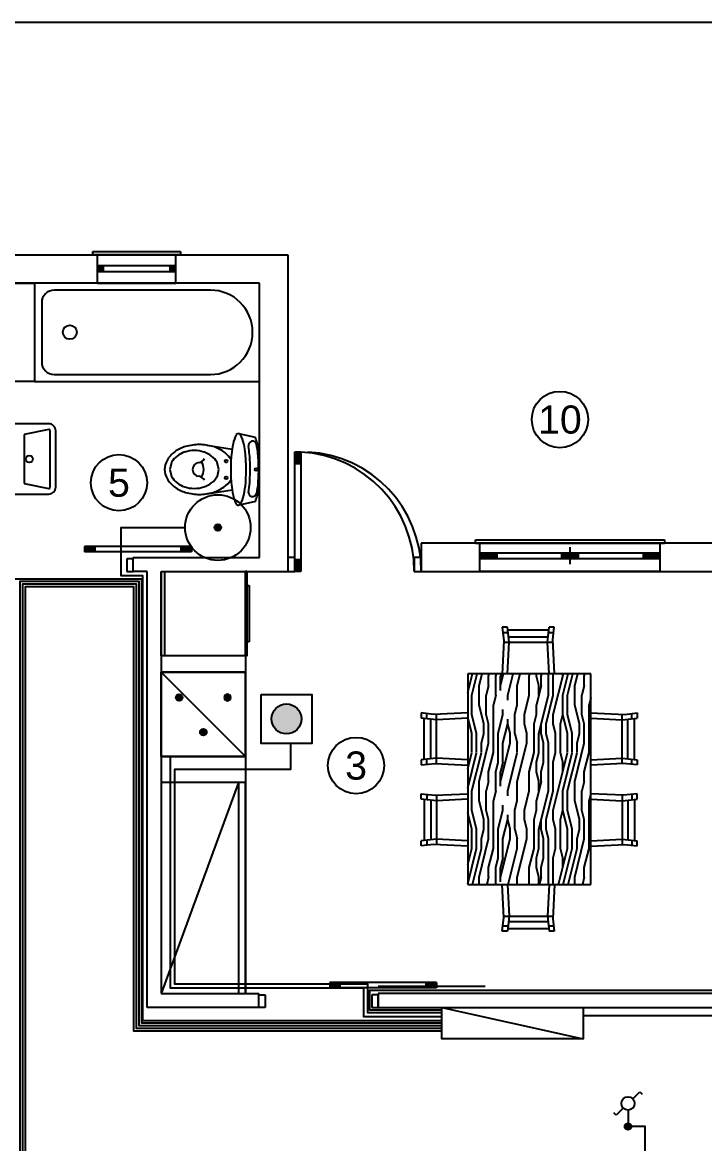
# Model space of a CAD drawing. Header units: millimetres. Extents: x 10 to 1430, y 10 to 287.
# Drawn here: x 162.5 to 265.6, y 117.6 to 287 of the extents above; entities that cross this region are included whole.
import ezdxf
from ezdxf.enums import TextEntityAlignment as Align

# ---------------------------------------------------------------- set-up
doc = ezdxf.new("R2010")
doc.units = ezdxf.units.MM
doc.header["$MEASUREMENT"] = 0
for name, color, linetype in [('Bathroom', 253, 'Continuous'), ('Doors', 253, 'Continuous'), ('Electrical', 7, 'Continuous'), ('Furnitures', 253, 'Continuous'), ('Kitchen', 253, 'Continuous'), ('Label', 10, 'Continuous'), ('Walls', 253, 'Continuous'), ('Windows', 253, 'Continuous')]:
    doc.layers.add(name, color=color, linetype=linetype)
doc.styles.get("Standard").update_dxf_attribs({"font": 'arial.ttf'})

# ---------------------------------------------------------------- blocks, each defined once
blk = doc.blocks.new('Cnnection Point')
h = blk.add_hatch(color=256)
h.dxf.hatch_style = 1
h.paths.add_polyline_path([(222.61, 128.46, 1), (223.61, 128.46, 1)])
blk.add_circle((223.11, 128.46), 0.5)
blk = doc.blocks.new('Alle Retour')
for points in [[(0.71, 0.71), (1.77, 1.77)], [(1.77, 1.77), (2.12, 1.41)], [(-1.77, -1.77), (-2.12, -1.41)], [(-0.71, -0.71), (-1.77, -1.77)], [(0, -1), (0, -3)]]:
    blk.add_lwpolyline(points)
blk.add_circle((0, 0), 1)
blk.add_blockref('Cnnection Point', (-223.11, -131.96))

msp = doc.modelspace()

# ---------------------------------------------------------------- hatches: boundary and pattern name
h = msp.add_hatch(color=256)
h.dxf.hatch_style = 1
h.paths.add_polyline_path([(204.65, 181.78, 1), (200.13, 181.78, 1)])
at = {"layer": 'Furnitures'}
h = msp.add_hatch(dxfattribs=at)
h.set_pattern_fill('PANEL', color=256, scale=14.456127, angle=-270, style=0, pattern_type=2)
h.set_pattern_definition([(90, (613.122, -90.758), (-14.45613, 8e-15), [2.89123, -4.33684, 1.44561, -5.78245]), (90, (612.761, -80.638), (-14.45613, 8e-15), [2.89123, -11.5649]), (90, (612.038, -82.084), (-14.45613, 8e-15), [1.4456, -13.0105]), (90, (611.677, -90.035), (-14.45613, 8e-15), [0.7228, -10.11929, 0.7228, -2.89123]), (90, (610.954, -84.975), (-14.45613, 8e-15), [2.89123, -4.33684, 0.7228, -6.50526]), (90, (610.592, -88.589), (-14.45613, 8e-15), [2.1684, -12.2877]), (90, (610.231, -84.975), (-14.45613, 8e-15), [4.33684, -10.1193]), (90, (609.87, -89.312), (-14.45613, 8e-15), [2.89123, -11.5649]), (90, (609.508, -83.53), (-14.45613, 8e-15), [7.22806, -7.22806]), (90, (608.785, -87.866), (-14.45613, 8e-15), [1.44561, -4.33684, 2.89123, -5.78245]), (90, (608.424, -77.747), (-14.45613, 8e-15), [2.89123, -11.5649]), (90, (608.063, -80.638), (-14.45613, 8e-15), [1.4456, -13.0105]), (90, (607.701, -83.53), (-14.45613, 8e-15), [1.4456, -13.0105]), (90, (607.34, -90.758), (-14.45613, 8e-15), [2.89123, -11.5649]), (90, (606.978, -83.53), (-14.45613, 8e-15), [2.89123, -11.5649]), (90, (606.256, -83.53), (-14.45613, 8e-15), [2.89123, -2.89123, 2.89123, -5.78245]), (90, (605.533, -86.42), (-14.45613, 8e-15), [1.44561, -7.22806, 2.89123, -2.89123]), (90, (605.171, -83.53), (-14.45613, 8e-15), [4.33684, -10.1193]), (90, (604.449, -83.53), (-14.45613, 8e-15), [2.89123, -11.5649]), (90, (604.087, -89.312), (-14.45613, 8e-15), [4.33684, -5.78245, 1.44561, -2.89123]), (90, (603.364, -89.312), (-14.45613, 8e-15), [7.22806, -7.22806]), (90, (603.003, -80.638), (-14.45613, 8e-15), [1.4456, -13.0105]), (90, (602.641, -84.975), (-14.45613, 8e-15), [2.89123, -11.5649]), (90, (602.28, -87.866), (-14.45613, 8e-15), [1.44561, -5.78245, 1.44561, -5.78245]), (90, (601.919, -89.312), (-14.45613, 8e-15), [1.44561, -4.33684, 2.89123, -5.78245]), (90, (601.557, -86.42), (-14.45613, 8e-15), [1.44561, -7.22806, 1.44561, -4.33684]), (90, (601.196, -83.53), (-14.45613, 8e-15), [4.33684, -10.1193]), (90, (600.473, -89.312), (-14.45613, 8e-15), [2.89123, -11.5649]), (90, (600.112, -82.084), (-14.45613, 8e-15), [1.4456, -13.0105]), (90, (599.75, -79.193), (-14.45613, 8e-15), [1.4456, -13.0105]), (104.03624, (612.038, -80.6383), (5e-10, 14.456127), [1.489, -58.11516]), (104.03624, (608.7853, -79.1926), (5e-10, 14.456127), [1.489, -58.11516]), (104.0362, (600.1117, -80.6383), (5e-10, 14.456127), [1.489, -58.11516]), (104.03624, (605.5327, -84.975), (5e-10, 14.456127), [1.489, -58.11516]), (104.0362, (603.3643, -82.084), (5e-10, 14.456127), [1.489, -58.11516]), (104.0362, (604.4485, -80.6383), (5e-10, 14.456127), [1.489, -58.11516]), (104.03624, (601.9187, -87.8663), (5e-10, 14.456127), [1.489, -58.11516]), (104.0362, (602.6415, -82.084), (5e-10, 14.456127), [1.489, -58.11516]), (104.03624, (608.0625, -79.1926), (5e-10, 14.456127), [2.97796, -56.62618]), (104.03624, (606.9783, -80.6383), (5e-10, 14.456127), [2.97796, -56.62618]), (104.03624, (606.2555, -80.6383), (5e-10, 14.456127), [2.97796, -56.62618]), (255.96376, (610.9538, -84.975), (5e-10, -14.456127), [1.48898, -2.97796, 1.48898, -53.64821]), (255.96376, (608.7853, -87.8663), (5e-10, -14.456127), [1.489, -58.11516]), (255.96376, (602.28, -87.8663), (5e-10, -14.456127), [2.97796, -56.62618]), (284.03624, (612.7608, -80.6383), (-5e-10, -14.456127), [1.489, -58.11516]), (75.96376, (612.7608, -77.747), (-5e-10, 14.456127), [1.489, -58.11516]), (75.96376, (607.701, -82.084), (-5e-10, 14.456127), [1.489, -58.11516]), (75.9638, (605.1713, -79.1926), (-5e-10, 14.456127), [1.489, -58.11516]), (75.96376, (604.087, -84.975), (-5e-10, 14.456127), [1.489, -58.11516]), (75.96376, (602.28, -86.4207), (-5e-10, 14.456127), [1.489, -58.11516]), (75.9638, (601.5573, -84.975), (-5e-10, 14.456127), [1.489, -58.11516]), (75.96376, (604.087, -84.975), (-5e-10, 14.456127), [1.489, -58.11516]), (75.9638, (601.9187, -80.6383), (-5e-10, 14.456127), [5.95592, -53.6482]), (75.96376, (611.6766, -89.312), (-5e-10, 14.456127), [5.95592, -53.6482]), (75.96376, (610.5924, -87.8663), (-5e-10, 14.456127), [5.95592, -53.6482]), (75.96376, (609.8696, -86.4207), (-5e-10, 14.456127), [1.48898, -2.97796, 2.97796, -52.15923]), (75.96376, (608.7853, -86.4207), (-5e-10, 14.456127), [2.97796, -2.97796, 2.97796, -50.67025]), (75.96376, (607.3397, -87.8663), (-5e-10, 14.456127), [5.95592, -53.6482]), (75.96376, (606.2555, -89.312), (-5e-10, 14.456127), [5.95592, -53.6482]), (75.96376, (605.5327, -89.312), (-5e-10, 14.456127), [5.95592, -53.6482]), (75.9638, (601.196, -79.1926), (-5e-10, 14.456127), [1.489, -58.11516]), (75.9638, (599.7503, -77.747), (-3e-06, 14.456127), [2.97796, -56.62618]), (75.9638, (600.473, -86.4207), (-3e-06, 14.456127), [2.97796, -56.62618]), (75.9638, (613.1222, -87.8663), (-3e-07, 14.456127), [5.95592, -53.6482]), (75.9638, (603.003, -79.1926), (-3e-07, 14.456127), [4.46694, -55.1372]), (75.9638, (604.087, -77.747), (-3e-07, 14.456127), [8.9339, -50.67025])])
h.paths.add_polyline_path([(229.79, 156.75), (248.38, 156.75), (248.38, 188.62), (229.79, 188.62)])

# ---------------------------------------------------------------- linework, layer by layer
for points in [[(10, 10), (410, 10), (410, 287), (10, 287)], [(183.46, 188.85), (196.21, 188.85), (196.21, 176.1), (183.46, 176.1)], [(198.58, 185.46), (206.2, 185.46), (206.2, 178.09), (198.58, 178.09)]]:
    msp.add_lwpolyline(points, close=True)
for points in [[(225.89, 135.83), (180.51, 135.83), (180.51, 202.92), (145.75, 202.92), (145.75, 206.89), (158.36, 206.89), (158.36, 246.74), (81.06, 246.74), (81.06, 217.38), (81.06, 217.38)], [(225.89, 136.16), (180.67, 136.16), (180.67, 203.41), (177.4, 203.41), (177.4, 210.69), (187.07, 210.69)], [(247.25, 136.99), (304.86, 136.99), (304.86, 141.59), (283.74, 141.59), (283.74, 207.16), (382.83, 207.16), (382.83, 142.19), (362.2, 142.19), (362.2, 136.15), (383.89, 136.15), (383.89, 118.99), (337.49, 118.99), (337.49, 75.28), (244.65, 75.28), (244.65, 114.41), (256.59, 114.41), (256.59, 120.2), (254, 120.2)], [(225.89, 135.43), (180.11, 135.43), (180.11, 202.52), (162.11, 202.52), (162.11, 118.42), (162.11, 114.68), (75.1, 114.68), (75.1, 52.83), (132.03, 52.83)], [(225.89, 135.03), (179.71, 135.03), (179.71, 202.12), (162.51, 202.12), (162.51, 118.42), (162.51, 114.68), (182.46, 114.68), (182.46, 84.13), (181.33, 84.13)], [(225.89, 134.63), (179.31, 134.63), (179.31, 201.72), (162.91, 201.72), (162.91, 118.42), (162.91, 115.08), (182.86, 115.08), (182.86, 72.42), (181.33, 72.42)], [(225.89, 137.39), (215.29, 137.39), (214.69, 137.39), (214.69, 140.1), (214.69, 140.3), (214.69, 141.7), (185.53, 141.7), (185.53, 174.18), (203.04, 174.18), (203.04, 178.09)], [(225.89, 136.79), (214.69, 136.79), (214.09, 136.79), (214.09, 141.1), (184.85, 141.1), (184.85, 176.1)], [(197.44, 141.7), (185.53, 141.7), (185.53, 156.08)], [(225.89, 137.81), (214.98, 137.81), (214.98, 140.81), (267.67, 140.81)]]:
    msp.add_lwpolyline(points)
for centre, radius in [((192.02, 210.69), 4.95), ((202.39, 181.78), 2.26)]:
    msp.add_circle(centre, radius)
at = {"layer": 'Bathroom'}
for p, q in [((198.33, 247.62), (164.33, 247.62)), ((164.33, 247.62), (164.33, 232.75)), ((198.33, 232.75), (198.33, 247.62)), ((164.33, 232.75), (198.33, 232.75)), ((195.13, 224.92), (194.81, 224.73)), ((195.46, 224.73), (195.13, 224.92)), ((197.69, 224.3), (195.24, 224.85)), ((190.34, 223.15), (194.17, 222.54)), ((185.03, 220.52), (184.77, 219.47)), ((192.17, 219.47), (191.9, 220.52)), ((184.77, 219.47), (185.03, 218.41)), ((191.96, 218.48), (192.17, 219.47)), ((196.23, 217.46), (196.3, 219.47)), ((196.84, 217.46), (196.9, 219.47)), ((198.13, 217.46), (198.19, 219.47)), ((198.27, 217.46), (198.33, 219.47)), ((190.34, 215.79), (194.17, 216.4)), ((194.81, 214.21), (195.13, 214.01)), ((195.13, 214.01), (195.46, 214.21)), ((197.69, 214.63), (195.24, 214.08))]:
    msp.add_line(p, q, dxfattribs=at)
msp.add_lwpolyline([(190.9, 246.56), (167.31, 246.56, 0.414214), (165.4, 244.65), (165.4, 235.72, 0.414214), (167.31, 233.81), (190.9, 233.81, 1)], format="xyb", close=True, dxfattribs=at)
for points in [[(161.15, 215.75), (166.46, 215.75, 0.414214), (167.52, 216.81), (167.52, 225.31, 0.414214), (166.46, 226.37), (161.15, 226.37)], [(162.75, 217.37), (166.46, 216.6, 0.414214), (166.67, 216.81), (166.67, 225.31, 0.414214), (166.46, 225.52), (162.75, 224.76)]]:
    msp.add_lwpolyline(points, format="xyb", dxfattribs=at)
msp.add_lwpolyline([(162.75, 224.76), (162.75, 217.37)], dxfattribs=at)
for centre, radius in [((169.65, 240.19), 1.06), ((163.53, 221.06), 0.531), ((193.28, 220.74), 0.203), ((197.82, 219.47), 0.2), ((193.28, 218.19), 0.203)]:
    msp.add_circle(centre, radius, dxfattribs=at)
for centre, radius, start, end in [((199.81, 222.15), 5.62, 152.7534, 167.9591), ((190.46, 222.15), 5.62, 12.0409, 27.2466), ((197.28, 223.1), 0.638, 18.2456, 190.208), ((192.5, 222.15), 5.62, 12.0409, 22.5007), ((187.92, 218.78), 4.13, 125.7111, 150.0493), ((188.7, 217.69), 5.47, 106.5817, 125.7111), ((188.17, 218.5), 3.79, 107.7788, 127.7446), ((188.47, 217.57), 4.76, 90, 107.7788), ((189.22, 215.97), 7.26, 90, 106.5817), ((188.47, 217.57), 4.76, 72.2212, 90), ((189.22, 215.97), 7.26, 73.4183, 90), ((188.76, 218.5), 3.79, 52.2554, 72.2212), ((189.73, 217.69), 5.47, 54.2889, 73.4183), ((190.51, 218.78), 4.13, 31.9338, 54.2889), ((207.35, 220.54), 13.33, 167.9591, 174.9509), ((182.92, 220.54), 13.33, 5.0491, 12.0409), ((183.53, 220.54), 13.33, 5.0491, 10.4251), ((184.81, 220.54), 13.33, 5.0491, 11.8623), ((184.96, 220.54), 13.33, 5.0491, 12.0409), ((186.73, 219.47), 2.75, 150.0493, 180), ((187.71, 219.09), 3.04, 127.7446, 151.8502), ((189.22, 219.47), 1.03, 90, 270), ((188.93, 221.66), 1.2, 283.881, 332.1328), ((187.86, 219.47), 2.03, 325.4011, 34.5989), ((189.22, 219.09), 3.04, 28.1498, 52.2554), ((219.52, 219.47), 25.55, 174.9509, 180), ((170.75, 219.47), 25.55, 0, 5.0491), ((171.36, 219.47), 25.55, 0, 5.0491), ((172.64, 219.47), 25.55, 0, 5.0491), ((172.79, 219.47), 25.55, 0, 5.0491), ((186.73, 219.47), 2.75, 180, 209.9507), ((189.09, 220.02), 3.26, 307.7446, 331.8502), ((219.52, 219.47), 25.55, 180, 185.0491), ((187.92, 220.16), 4.13, 209.9507, 234.2889), ((187.71, 219.84), 3.04, 208.1498, 232.2554), ((188.7, 221.25), 5.47, 234.2889, 253.4183), ((188.17, 220.44), 3.79, 232.2554, 252.2212), ((188.47, 221.37), 4.76, 252.2212, 270), ((188.47, 221.37), 4.76, 270, 287.7788), ((188.93, 217.28), 1.2, 27.8672, 76.119), ((188.76, 220.44), 3.79, 287.7788, 307.7446), ((189.73, 221.25), 5.47, 286.5817, 305.7111), ((190.34, 220.39), 4.42, 305.7111, 326.2699), ((207.35, 218.39), 13.33, 185.0491, 192.0409), ((180.94, 218.81), 15.35, 347.9591, 354.9509), ((181.55, 218.81), 15.35, 349.4662, 354.9509), ((182.84, 218.81), 15.35, 348.8945, 354.9509), ((182.98, 218.81), 15.35, 347.9591, 354.9509), ((189.22, 222.96), 7.26, 253.4183, 270), ((189.22, 222.96), 7.26, 270, 286.5817), ((199.81, 216.78), 5.62, 192.0409, 207.2466), ((190.46, 216.78), 5.62, 332.7534, 347.9591), ((197.28, 216.02), 0.638, 169.792, 341.7544), ((192.5, 216.78), 5.62, 337.4993, 347.9591)]:
    msp.add_arc(centre, radius, start, end, dxfattribs=at)
at = {"layer": 'Doors'}
for p, q in [((203.65, 204.06), (203.65, 222.12)), ((203.65, 222.12), (204.55, 222.12)), ((203.83, 220.32), (203.83, 222.12)), ((204.01, 220.32), (204.01, 222.12)), ((204.19, 220.32), (204.19, 222.12)), ((204.37, 220.32), (204.37, 222.12)), ((204.55, 222.12), (204.55, 204.06)), ((204.55, 220.32), (203.65, 220.32)), ((188.02, 207.83), (171.87, 207.83)), ((171.87, 207.83), (171.87, 207.02)), ((171.87, 207.67), (173.49, 207.67)), ((173.49, 207.51), (171.87, 207.51)), ((171.87, 207.35), (173.49, 207.35)), ((173.49, 207.19), (171.87, 207.19)), ((188.02, 207.02), (171.87, 207.02)), ((173.49, 207.02), (173.49, 207.83)), ((186.42, 207.83), (186.42, 207.02)), ((186.42, 207.67), (188.02, 207.67)), ((186.42, 207.51), (188.02, 207.51)), ((186.42, 207.35), (188.02, 207.35)), ((186.42, 207.19), (188.02, 207.19)), ((188.02, 207.83), (188.02, 207.02)), ((179.21, 205.98), (178.25, 205.98)), ((178.25, 205.98), (178.25, 204.06)), ((179.21, 204.06), (179.21, 205.98)), ((202.58, 206.19), (202.58, 204.06)), ((203.65, 206.19), (202.58, 206.19)), ((203.65, 205.87), (204.55, 205.87)), ((203.83, 205.87), (203.83, 204.06)), ((204.01, 205.87), (204.01, 204.06)), ((204.19, 205.87), (204.19, 204.06)), ((204.37, 205.87), (204.37, 204.06)), ((222.77, 206.19), (221.71, 206.19)), ((221.71, 206.19), (221.71, 204.06)), ((222.77, 204.06), (222.77, 206.19)), ((178.25, 204.06), (179.21, 204.06)), ((202.58, 204.06), (203.65, 204.06)), ((204.55, 204.06), (203.65, 204.06)), ((221.71, 204.06), (222.77, 204.06)), ((225.06, 141.96), (208.92, 141.96)), ((208.92, 141.96), (208.92, 141.15)), ((208.92, 141.8), (210.53, 141.8)), ((210.53, 141.63), (208.92, 141.63)), ((208.92, 141.47), (210.53, 141.47)), ((210.53, 141.31), (208.92, 141.31)), ((225.06, 141.15), (208.92, 141.15)), ((210.53, 141.15), (210.53, 141.96)), ((223.46, 141.96), (223.46, 141.15)), ((223.46, 141.8), (225.06, 141.8)), ((223.46, 141.63), (225.06, 141.63)), ((223.46, 141.47), (225.06, 141.47)), ((223.46, 141.31), (225.06, 141.31)), ((225.06, 141.96), (225.06, 141.15)), ((198.19, 140.1), (199.15, 140.1)), ((198.19, 138.19), (198.19, 140.1)), ((199.15, 140.1), (199.15, 138.19)), ((216.25, 140.1), (215.29, 140.1)), ((215.29, 140.1), (215.29, 138.19)), ((216.25, 138.19), (216.25, 140.1)), ((199.15, 138.19), (198.19, 138.19)), ((215.29, 138.19), (216.25, 138.19))]:
    msp.add_line(p, q, dxfattribs=at)
msp.add_arc((203.65, 204.06), 18.06, 0, 87.134, dxfattribs=at)
at = {"layer": 'Electrical'}
msp.add_lwpolyline([(225.89, 138.19), (247.25, 138.19), (247.25, 133.47), (225.89, 133.47)], close=True, dxfattribs=at)
msp.add_lwpolyline([(225.89, 138.19), (247.25, 133.47)], dxfattribs=at)
at = {"layer": 'Furnitures'}
for p, q in [((235.79, 195.65), (235.01, 195.65)), ((235.01, 195.65), (235.22, 193.58)), ((235.1, 194.82), (235.88, 194.82)), ((236.04, 193.37), (235.79, 195.65)), ((235.84, 195.23), (242.03, 195.23)), ((241.83, 193.37), (242.08, 195.65)), ((241.99, 194.82), (242.77, 194.82)), ((242.86, 195.65), (242.08, 195.65)), ((242.65, 193.79), (242.86, 195.65)), ((235.22, 193.58), (234.98, 188.62)), ((235.21, 193.37), (242.67, 193.37)), ((235.79, 188.62), (236.04, 193.37)), ((235.95, 194.2), (241.92, 194.2)), ((242.08, 188.62), (241.83, 193.37)), ((242.89, 188.62), (242.65, 193.79)), ((248.38, 188.62), (229.79, 188.62)), ((229.79, 188.62), (229.79, 156.75)), ((248.38, 156.75), (248.38, 188.62)), ((224.63, 182.47), (222.77, 182.68)), ((222.77, 182.68), (222.77, 181.9)), ((225.04, 181.65), (222.77, 181.9)), ((223.18, 175.66), (223.18, 181.85)), ((223.6, 181.81), (223.6, 182.59)), ((224.22, 175.77), (224.22, 181.74)), ((229.79, 182.71), (224.63, 182.47)), ((225.04, 175.03), (225.04, 182.49)), ((229.79, 181.9), (225.04, 181.65)), ((248.38, 182.71), (253.54, 182.47)), ((248.38, 181.9), (253.13, 181.65)), ((253.13, 175.03), (253.13, 182.49)), ((253.13, 181.65), (255.4, 181.9)), ((253.54, 182.47), (255.4, 182.68)), ((253.96, 175.77), (253.96, 181.74)), ((254.58, 181.81), (254.58, 182.59)), ((254.99, 175.66), (254.99, 181.85)), ((255.4, 182.68), (255.4, 181.9)), ((225.04, 175.86), (222.77, 175.61)), ((222.77, 175.61), (222.77, 174.83)), ((222.77, 174.83), (224.84, 175.04)), ((223.6, 174.91), (223.6, 175.7)), ((224.84, 175.04), (229.79, 174.8)), ((229.79, 175.61), (225.04, 175.86)), ((248.38, 175.61), (253.13, 175.86)), ((253.34, 175.04), (248.38, 174.8)), ((253.13, 175.86), (255.4, 175.61)), ((255.4, 174.83), (253.34, 175.04)), ((254.58, 174.91), (254.58, 175.7)), ((255.4, 175.61), (255.4, 174.83)), ((196.21, 172.19), (183.46, 172.19)), ((183.46, 172.19), (183.46, 140.31)), ((195.15, 172.19), (183.46, 140.31)), ((195.15, 172.19), (195.15, 140.31)), ((196.21, 140.31), (196.21, 172.19)), ((222.77, 169.68), (222.77, 170.46)), ((222.77, 170.46), (224.84, 170.25)), ((225.04, 169.42), (222.77, 169.68)), ((223.18, 169.63), (223.18, 163.44)), ((223.6, 170.37), (223.6, 169.59)), ((224.22, 169.52), (224.22, 163.55)), ((224.84, 170.25), (229.79, 170.49)), ((225.04, 170.26), (225.04, 162.8)), ((229.79, 169.67), (225.04, 169.42)), ((253.34, 170.25), (248.38, 170.49)), ((248.38, 169.67), (253.13, 169.42)), ((253.13, 170.26), (253.13, 162.8)), ((253.13, 169.42), (255.4, 169.68)), ((255.4, 170.46), (253.34, 170.25)), ((253.96, 169.52), (253.96, 163.55)), ((254.58, 170.37), (254.58, 169.59)), ((254.99, 169.63), (254.99, 163.44)), ((255.4, 169.68), (255.4, 170.46)), ((225.04, 163.64), (222.77, 163.39)), ((222.77, 162.61), (222.77, 163.39)), ((224.63, 162.82), (222.77, 162.61)), ((223.6, 163.48), (223.6, 162.7)), ((229.79, 162.58), (224.63, 162.82)), ((229.79, 163.39), (225.04, 163.64)), ((248.38, 163.39), (253.13, 163.64)), ((248.38, 162.58), (253.54, 162.82)), ((253.13, 163.64), (255.4, 163.39)), ((253.54, 162.82), (255.4, 162.61)), ((254.58, 163.48), (254.58, 162.7)), ((255.4, 162.61), (255.4, 163.39)), ((229.79, 156.75), (248.38, 156.75)), ((235.22, 151.79), (234.98, 156.75)), ((235.79, 156.75), (236.04, 152)), ((242.08, 156.75), (241.83, 152)), ((242.89, 156.75), (242.65, 151.59)), ((235.01, 149.73), (235.22, 151.79)), ((235.21, 152), (242.67, 152)), ((236.04, 152), (235.79, 149.73)), ((235.95, 151.17), (241.92, 151.17)), ((241.83, 152), (242.08, 149.73)), ((242.65, 151.59), (242.86, 149.73)), ((235.79, 149.73), (235.01, 149.73)), ((235.1, 150.55), (235.88, 150.55)), ((235.84, 150.14), (242.03, 150.14)), ((241.99, 150.55), (242.77, 150.55)), ((242.86, 149.73), (242.08, 149.73)), ((183.46, 140.31), (196.21, 140.31))]:
    msp.add_line(p, q, dxfattribs=at)
at = {"layer": 'Kitchen'}
for p, q in [((183.46, 204.06), (196.21, 204.06)), ((183.46, 191.31), (183.46, 204.06)), ((183.99, 191.31), (183.99, 204.06)), ((196.21, 204.06), (196.21, 140.31)), ((196.21, 204.06), (196.21, 191.31)), ((196.42, 204.06), (196.21, 204.06)), ((196.42, 197.69, 17.27), (196.42, 201.94, 17.27)), ((196.42, 201.94, 17.27), (196.74, 201.94, 17.27)), ((196.74, 201.94, 17.27), (196.74, 193.44, 17.27)), ((196.42, 193.44, 17.27), (196.42, 197.69)), ((196.74, 193.44, 17.27), (196.42, 193.44, 17.27)), ((196.21, 191.31), (183.46, 191.31)), ((196.42, 191.31), (196.21, 191.31)), ((183.46, 188.85), (196.21, 188.85)), ((183.46, 176.1), (183.46, 188.85)), ((196.21, 188.85), (196.21, 176.1)), ((196.21, 176.1), (183.46, 176.1))]:
    msp.add_line(p, q, dxfattribs=at)
at = {"layer": 'Kitchen', "extrusion": (1, -6.12323e-17, 6.12574e-17)}
for p, q in [((196.21, 191.31, 16.47), (196.21, 204.06, 16.47)), ((196.42, 203.53, 0.53), (196.42, 203.53)), ((196.42, 201.41, 18.33), (196.42, 201.41, 17.27)), ((196.42, 191.84, 0.53), (196.42, 191.84))]:
    msp.add_line(p, q, dxfattribs=at)
at = {"layer": 'Kitchen', "extrusion": (1, -6.12323e-17, -1.83772e-16)}
for p, q in [((196.21, 176.26, 15.62), (196.21, 188.69, 15.62)), ((196.21, 188.69, 19.13), (196.21, 188.69, 1.59)), ((196.21, 177.69, 13.81), (196.21, 187.25, 13.81)), ((196.21, 187.25, 13.81), (196.21, 187.25, 6.91)), ((196.21, 187.25, 6.91), (196.21, 177.69, 6.91)), ((196.21, 177.69, 6.91), (196.21, 177.69, 13.81)), ((196.21, 176.26, 1.59), (196.21, 176.26, 19.13))]:
    msp.add_line(p, q, dxfattribs=at)
at = {"layer": 'Kitchen'}
for points in [[(196.42, 191.31, 0.53), (196.42, 204.06, 0.53), (196.42, 204.06), (196.42, 191.31)], [(196.42, 197.69, 17.27), (196.42, 203, 17.27), (196.42, 203, 18.33), (196.42, 197.69, 18.33)], [(196.42, 200.87, 1.59), (196.42, 200.87, 3.72), (196.42, 203, 3.72), (196.42, 203, 1.59)]]:
    msp.add_3dface(points, dxfattribs=at)
at = {"layer": 'Label'}
for centre in [(243.71, 227.01), (177.08, 217.47), (212.91, 174.74)]:
    msp.add_circle(centre, 4.25, dxfattribs=at)
at = {"layer": 'Walls'}
for p, q in [((76.15, 251.87), (202.58, 251.87)), ((202.58, 251.87), (202.58, 204.06)), ((198.33, 247.62), (161.15, 247.62)), ((161.15, 247.62), (164.33, 247.62)), ((164.33, 247.62), (164.33, 232.75)), ((198.33, 206.19), (198.33, 247.62)), ((164.33, 232.75), (161.15, 232.75)), ((278.29, 208.31), (222.77, 208.31)), ((222.77, 208.31), (222.77, 204.06)), ((179.21, 204.06), (179.21, 206.19)), ((179.21, 206.19), (198.33, 206.19)), ((181.33, 204.06), (179.21, 204.06)), ((181.33, 138.19), (181.33, 204.06)), ((183.46, 204.06), (202.58, 204.06)), ((183.46, 204.06), (183.46, 140.31)), ((222.77, 204.06), (280.42, 204.06)), ((232.4, 141.37), (216.25, 141.37)), ((181.33, 138.19), (181.33, 140.31)), ((183.46, 140.31), (198.19, 140.31)), ((198.19, 138.19), (198.19, 140.31)), ((280.42, 140.31), (216.25, 140.31)), ((216.25, 140.31), (216.25, 138.19)), ((198.19, 138.19), (181.33, 138.19)), ((216.25, 138.19), (303.79, 138.19))]:
    msp.add_line(p, q, dxfattribs=at)
msp.add_arc((204.71, 204.06), 18.06, 0, 87.134, dxfattribs=at)
at = {"layer": 'Windows'}
for p, q in [((173.11, 252.38), (186.37, 252.38)), ((173.11, 251.87), (173.11, 252.38)), ((186.37, 252.38), (186.37, 251.87)), ((186.37, 251.87), (173.11, 251.87)), ((173.79, 251.87), (173.79, 247.62)), ((185.69, 247.62), (185.69, 251.87)), ((185.69, 250.23), (173.79, 250.23)), ((174.69, 250.06), (173.79, 250.06)), ((173.79, 249.89), (174.69, 249.89)), ((174.69, 249.72), (173.79, 249.72)), ((173.79, 249.55), (174.69, 249.55)), ((173.79, 249.38), (185.69, 249.38)), ((174.69, 250.23), (174.69, 249.38)), ((184.79, 250.23), (184.79, 249.38)), ((185.69, 250.06), (184.79, 250.06)), ((184.79, 249.89), (185.69, 249.89)), ((185.69, 249.72), (184.79, 249.72)), ((184.79, 249.55), (185.69, 249.55)), ((173.79, 247.62), (185.69, 247.62)), ((230.94, 208.31), (230.94, 208.82)), ((230.94, 208.82), (259.5, 208.82)), ((259.5, 208.82), (259.5, 208.31)), ((230.94, 208.31), (259.5, 208.31)), ((231.62, 204.06), (231.62, 208.31)), ((231.62, 204.06), (231.62, 208.31)), ((231.62, 206.87), (258.82, 206.87)), ((231.62, 206.7), (234.17, 206.7)), ((234.17, 206.87), (234.17, 206.02)), ((243.94, 206.87), (243.94, 206.02)), ((246.49, 206.7), (243.94, 206.7)), ((245.22, 207.72), (245.22, 205.17)), ((246.49, 206.87), (246.49, 206.02)), ((256.27, 206.87), (256.27, 206.02)), ((256.27, 206.7), (258.82, 206.7)), ((258.82, 208.31), (258.82, 204.06)), ((258.82, 208.31), (258.82, 204.06)), ((234.17, 206.53), (231.62, 206.53)), ((231.62, 206.36), (234.17, 206.36)), ((234.17, 206.19), (231.62, 206.19)), ((231.62, 206.02), (258.82, 206.02)), ((243.94, 206.53), (246.49, 206.53)), ((246.49, 206.36), (243.94, 206.36)), ((243.94, 206.19), (246.49, 206.19)), ((258.82, 206.53), (256.27, 206.53)), ((256.27, 206.36), (258.82, 206.36)), ((258.82, 206.19), (256.27, 206.19)), ((258.82, 206.36), (258.82, 206.19)), ((258.82, 204.06), (231.62, 204.06))]:
    msp.add_line(p, q, dxfattribs=at)

# ---------------------------------------------------------------- block references
for name, p in [('Cnnection Point', (-31.09, 82.23)), ('Cnnection Point', (-36.94, 56.55)), ('Cnnection Point', (-33.28, 51.34)), ('Alle Retour', (254, 123.7))]:
    msp.add_blockref(name, p)
at = {"xscale": -1}
msp.add_blockref('Cnnection Point', (416.6, 56.55), dxfattribs=at)

# ---------------------------------------------------------------- texts
at = {"layer": 'Label'}
for s, p in [('10', (243.71, 227.01)), ('5', (177.08, 217.47)), ('3', (212.91, 174.74))]:
    msp.add_text(s, height=4.25, dxfattribs=at).set_placement(p, align=Align.MIDDLE_CENTER)

# ---------------------------------------------------------------- meshes
at = {"layer": 'Kitchen'}
mesh = msp.add_polyface(dxfattribs=at)
corners = [(183.46, 176.1), (183.46, 188.85), (183.46, 176.1, 19.13), (183.46, 188.85, 19.13), (196.21, 176.1, 19.13), (196.21, 188.85), (196.21, 188.85, 19.13), (196.21, 176.1)]
mesh.append_faces([[corners[k] for k in face] for face in [(2, 0, 4, 4), (7, 4, 0, 0), (0, 2, 1, 1), (3, 1, 2, 2), (2, 4, 3, 3), (6, 3, 4, 4), (4, 7, 6, 6), (5, 6, 7, 7)]], dxfattribs={"vtx1": -1, "vtx2": -1})
mesh.append_faces([[corners[k] for k in face] for face in [(1, 3, 6, 6), (6, 5, 1, 1)]], dxfattribs={"vtx2": -1, "vtx3": -1})

doc.saveas('drawing.dxf')
